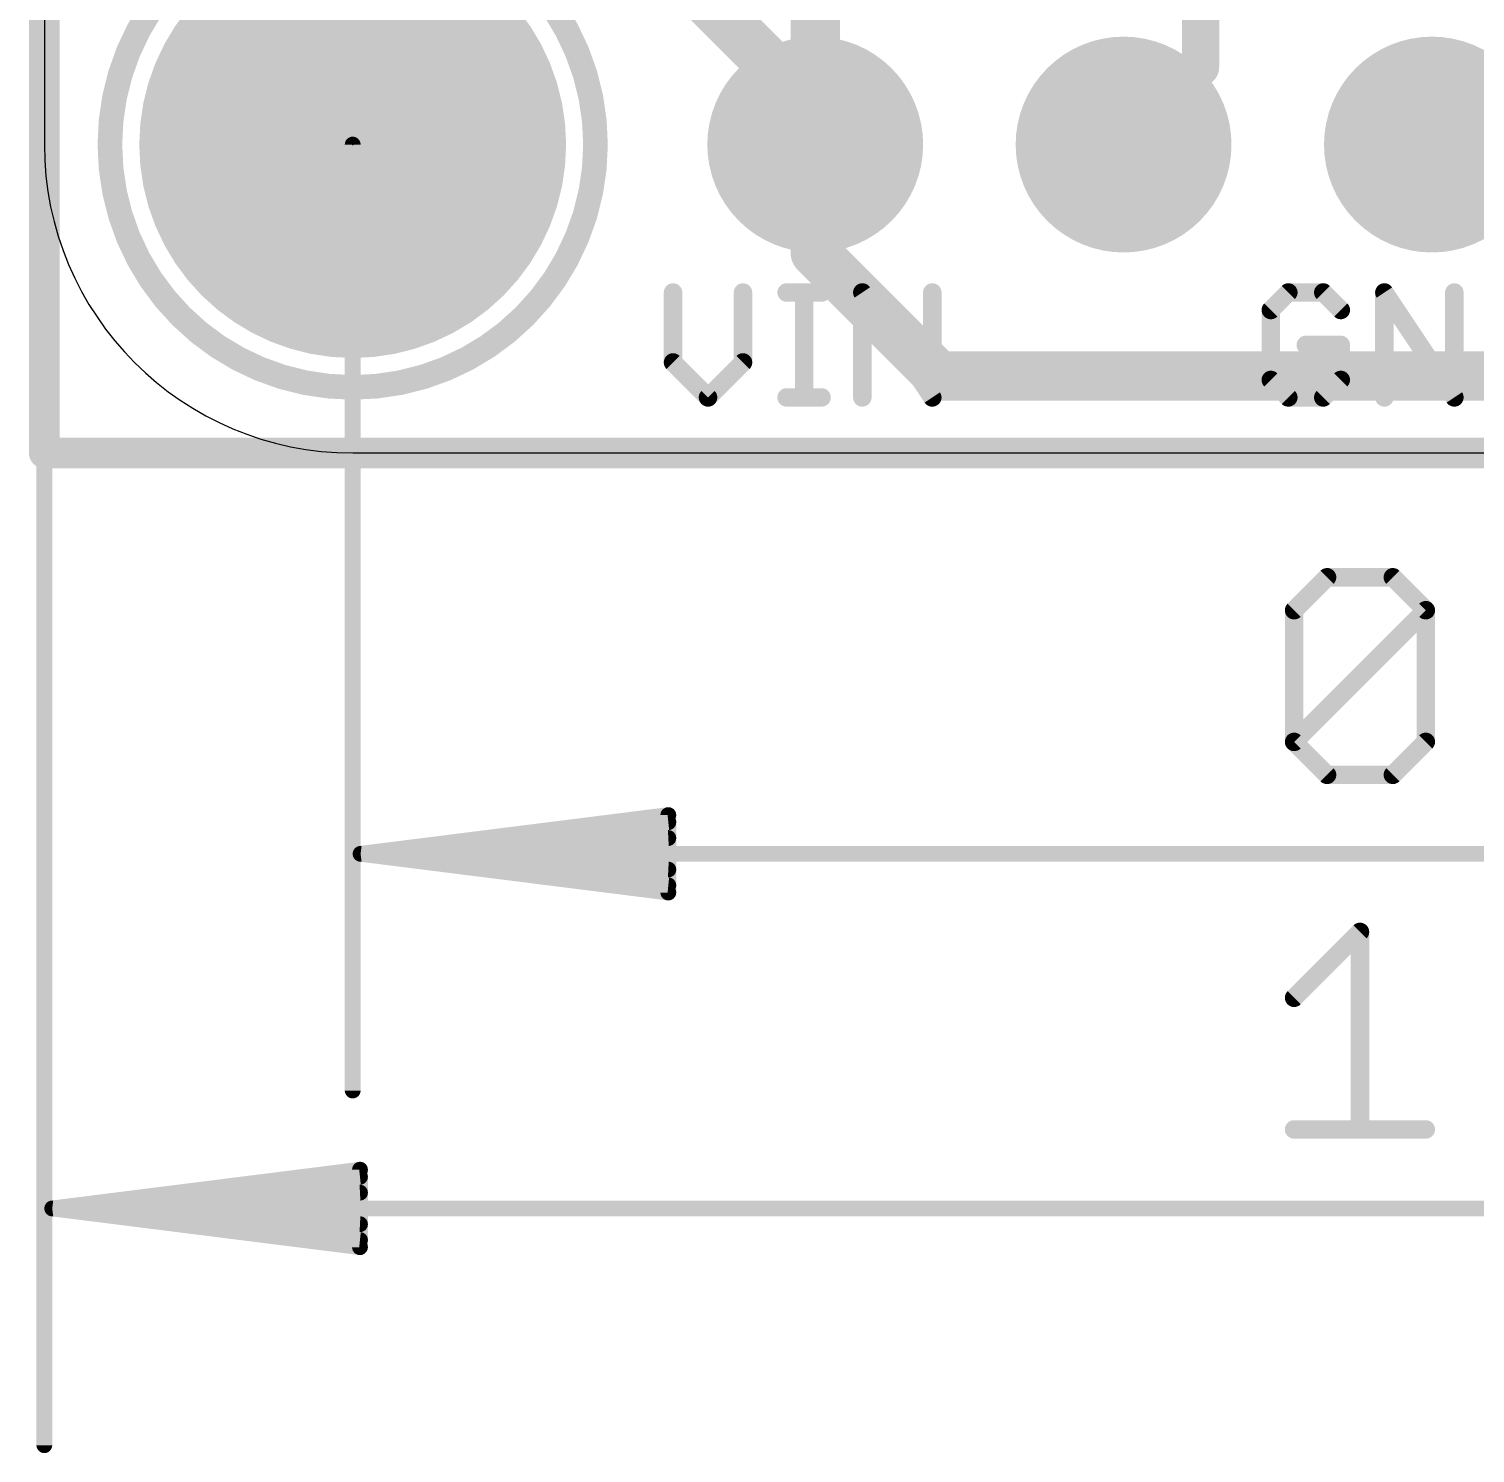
# Model space of a CAD drawing. Extents: x -0.1 to 34.1, y -8.2 to 25.5.
# Drawn here: x -0.13 to 11.79, y -8.24 to 3.49 of the extents above; entities that cross this region are included whole.
import ezdxf

# ---------------------------------------------------------------- set-up
doc = ezdxf.new("R2010")
doc.units = 0
for name, color, linetype in [('1', 12, 'CONTINUOUS'), ('16', 5, 'CONTINUOUS'), ('17', 110, 'CONTINUOUS'), ('20', 53, 'CONTINUOUS'), ('21', 40, 'CONTINUOUS'), ('23', 40, 'CONTINUOUS'), ('47', 253, 'CONTINUOUS')]:
    doc.layers.add(name, color=color, linetype=linetype)

# ---------------------------------------------------------------- blocks, each defined once
blk = doc.blocks.new('ROUNDP')
at = {"const_width": 0.5}
blk.add_lwpolyline([(0, -0.25, 1), (0, 0.25, 1), (0, -0.25)], format="xyb", dxfattribs=at)

msp = doc.modelspace()

# ---------------------------------------------------------------- linework, layer by layer
at = {"layer": '1'}
for points, const_width in [([(0, 0), (0, 25.4)], 0.254), ([(6.35, 2.8299), (3.6529, 5.527)], 0.4064), ([(9.525, 3.175), (9.525, 5.4)], 0.3048), ([(8.89, 2.54), (9.525, 3.175)], 0.3048), ([(6.35, 2.54), (6.35, 2.8299)], 0.4064), ([(6.35, 1.651), (6.35, 2.54)], 0.4064), ([(7.366, 0.635), (6.35, 1.651)], 0.4064), ([(19.304, 0.635), (7.366, 0.635)], 0.4064), ([(25.4, 0), (0, 0)], 0.254)]:
    msp.add_lwpolyline(points, dxfattribs=dict(at, const_width=const_width))
for points, const_width in [([(9.4488, 3.175, 1), (9.6012, 3.175)], 0.1524), ([(9.5789, 3.1211, 1), (9.4711, 3.2289)], 0.1524), ([(6.4516, 2.8299, 1), (6.2484, 2.8299)], 0.2032), ([(6.2782, 2.7581, 1), (6.4218, 2.9017)], 0.2032), ([(6.4516, 2.54, 1), (6.2484, 2.54)], 0.2032), ([(6.2484, 2.54, 1), (6.4516, 2.54)], 0.2032), ([(8.8361, 2.5939, 1), (8.9439, 2.4861)], 0.1524), ([(6.4218, 1.7228, 1), (6.2782, 1.5792)], 0.2032), ([(6.2484, 1.651, 1), (6.4516, 1.651)], 0.2032), ([(7.366, 0.7366, 1), (7.366, 0.5334)], 0.2032), ([(7.2942, 0.5632, 1), (7.4378, 0.7068)], 0.2032), ([(0, 0.0635, 1), (0, -0.0635)], 0.127), ([(-0.0635, 0, 1), (0.0635, 0)], 0.127)]:
    msp.add_lwpolyline(points, format="xyb", dxfattribs=dict(at, const_width=const_width))
at = {"layer": '16'}
for points, const_width in [([(0, 0), (0, 25.4)], 0.254), ([(6.35, 3.81), (6.35, 2.54)], 0.4064), ([(25.4, 0), (0, 0)], 0.254)]:
    msp.add_lwpolyline(points, dxfattribs=dict(at, const_width=const_width))
for points, const_width in [([(6.2484, 2.54, 1), (6.4516, 2.54)], 0.2032), ([(0, 0.0635, 1), (0, -0.0635)], 0.127), ([(-0.0635, 0, 1), (0.0635, 0)], 0.127)]:
    msp.add_lwpolyline(points, format="xyb", dxfattribs=dict(at, const_width=const_width))
at = {"layer": '20'}
for p, q in [((0, 22.86), (0, 2.54)), ((2.54, 0), (22.86, 0))]:
    msp.add_line(p, q, dxfattribs=at)
msp.add_arc((2.54, 2.54), 2.54, 180, 270, dxfattribs=at)
at = {"layer": '21'}
for points, const_width in [([(2.54, 0.54, 1), (2.54, 4.54, 1), (2.54, 0.54)], 0.2032), ([(5.2169, 1.3215, 1), (5.1407, 1.3215)], 0.0762), ([(5.7932, 1.3215, 1), (5.717, 1.3215)], 0.0762), ([(6.1144, 1.3596, 1), (6.1144, 1.2834)], 0.0762), ([(6.2965, 1.3215, 1), (6.2203, 1.3215)], 0.0762), ([(6.4025, 1.2834, 1), (6.4025, 1.3596)], 0.0762), ([(6.7697, 1.3427, 1), (6.7063, 1.3004)], 0.0762), ([(6.7761, 1.3215, 1), (6.6999, 1.3215)], 0.0762), ([(7.3524, 1.3215, 1), (7.2762, 1.3215)], 0.0762), ([(10.247, 1.3596, 1), (10.247, 1.2834)], 0.0762), ([(10.2739, 1.2946, 1), (10.22, 1.3485)], 0.0762), ([(10.562, 1.3485, 1), (10.5081, 1.2946)], 0.0762), ([(10.5351, 1.2834, 1), (10.5351, 1.3596)], 0.0762), ([(11.0701, 1.3427, 1), (11.0067, 1.3004)], 0.0762), ([(11.0765, 1.3215, 1), (11.0003, 1.3215)], 0.0762), ([(11.6528, 1.3215, 1), (11.5766, 1.3215)], 0.0762), ([(10.141, 1.1775, 1), (10.0648, 1.1775)], 0.0762), ([(10.076, 1.2044, 1), (10.1299, 1.1505)], 0.0762), ([(10.6522, 1.1505, 1), (10.7061, 1.2044)], 0.0762), ([(10.391, 0.9275, 1), (10.391, 0.8513)], 0.0762), ([(10.7172, 0.8894, 1), (10.641, 0.8894)], 0.0762), ([(10.6791, 0.8513, 1), (10.6791, 0.9275)], 0.0762), ([(5.2058, 0.7723, 1), (5.1519, 0.7184)], 0.0762), ([(5.1407, 0.7453, 1), (5.2169, 0.7453)], 0.0762), ([(5.717, 0.7453, 1), (5.7932, 0.7453)], 0.0762), ([(5.782, 0.7184, 1), (5.7281, 0.7723)], 0.0762), ([(10.1299, 0.6282, 1), (10.076, 0.5743)], 0.0762), ([(10.0648, 0.6013, 1), (10.141, 0.6013)], 0.0762), ([(10.641, 0.6013, 1), (10.7172, 0.6013)], 0.0762), ([(10.7061, 0.5743, 1), (10.6522, 0.6282)], 0.0762), ([(5.44, 0.4841, 1), (5.4939, 0.4303)], 0.0762), ([(5.44, 0.4303, 1), (5.4939, 0.4841)], 0.0762), ([(6.1144, 0.4953, 1), (6.1144, 0.4191)], 0.0762), ([(6.2203, 0.4572, 1), (6.2965, 0.4572)], 0.0762), ([(6.4025, 0.4191, 1), (6.4025, 0.4953)], 0.0762), ([(6.6999, 0.4572, 1), (6.7761, 0.4572)], 0.0762), ([(7.2762, 0.4572, 1), (7.3524, 0.4572)], 0.0762), ([(7.2826, 0.4361, 1), (7.346, 0.4783)], 0.0762), ([(10.247, 0.4953, 1), (10.247, 0.4191)], 0.0762), ([(10.22, 0.4303, 1), (10.2739, 0.4841)], 0.0762), ([(10.5081, 0.4841, 1), (10.562, 0.4303)], 0.0762), ([(10.5351, 0.4191, 1), (10.5351, 0.4953)], 0.0762), ([(11.0003, 0.4572, 1), (11.0765, 0.4572)], 0.0762), ([(11.5766, 0.4572, 1), (11.6528, 0.4572)], 0.0762), ([(11.583, 0.4361, 1), (11.6464, 0.4783)], 0.0762)]:
    msp.add_lwpolyline(points, format="xyb", dxfattribs=dict(at, const_width=const_width))
at = {"layer": '21', "const_width": 0.1524}
for points in [[(5.1788, 1.3215), (5.1788, 0.7453)], [(5.7551, 0.7453), (5.7551, 1.3215)], [(6.1144, 1.3215), (6.4025, 1.3215)], [(6.2584, 0.4572), (6.2584, 1.3215)], [(6.738, 0.4572), (6.738, 1.3215)], [(6.738, 1.3215), (7.3143, 0.4572)], [(7.3143, 0.4572), (7.3143, 1.3215)], [(10.247, 1.3215), (10.1029, 1.1775)], [(10.5351, 1.3215), (10.247, 1.3215)], [(10.6791, 1.1775), (10.5351, 1.3215)], [(11.0384, 0.4572), (11.0384, 1.3215)], [(11.0384, 1.3215), (11.6147, 0.4572)], [(11.6147, 0.4572), (11.6147, 1.3215)], [(10.1029, 1.1775), (10.1029, 0.6013)], [(10.6791, 0.8894), (10.391, 0.8894)], [(10.6791, 0.6013), (10.6791, 0.8894)], [(5.1788, 0.7453), (5.467, 0.4572)], [(5.467, 0.4572), (5.7551, 0.7453)], [(10.1029, 0.6013), (10.247, 0.4572)], [(10.5351, 0.4572), (10.6791, 0.6013)], [(6.1144, 0.4572), (6.4025, 0.4572)], [(10.247, 0.4572), (10.5351, 0.4572)]]:
    msp.add_lwpolyline(points, dxfattribs=at)
at = {"layer": '23'}
msp.add_point((2.54, 2.54), dxfattribs=at)
at = {"layer": '47'}
for points, const_width in [([(0, 6.35), (0, -8.173)], 0.13), ([(2.54, 2.54), (2.54, -5.252)], 0.13), ([(10.2948, -1.2955), (10.566, -1.0243)], 0.1524), ([(10.566, -1.0243), (11.1083, -1.0243)], 0.1524), ([(11.1083, -1.0243), (11.3795, -1.2955)], 0.1524), ([(10.2948, -2.3801), (10.2948, -1.2955)], 0.1524), ([(10.2948, -2.3801), (11.3795, -1.2955)], 0.1524), ([(11.3795, -1.2955), (11.3795, -2.3801)], 0.1524), ([(10.566, -2.6513), (10.2948, -2.3801)], 0.1524), ([(11.3795, -2.3801), (11.1083, -2.6513)], 0.1524), ([(11.1083, -2.6513), (10.566, -2.6513)], 0.1524), ([(2.605, -3.302), (5.14, -2.9828)], 0.13), ([(2.605, -3.302), (5.14, -3.042)], 0.13), ([(5.14, -2.9828), (5.14, -3.6212)], 0.13), ([(2.605, -3.302), (5.14, -3.172)], 0.13), ([(22.795, -3.302), (2.605, -3.302)], 0.13), ([(5.14, -3.6212), (2.605, -3.302)], 0.13), ([(5.14, -3.432), (2.605, -3.302)], 0.13), ([(5.14, -3.562), (2.605, -3.302)], 0.13), ([(10.2948, -4.4876), (10.8371, -3.9453)], 0.1524), ([(10.8371, -3.9453), (10.8371, -5.5723)], 0.1524), ([(10.2948, -5.5723), (11.3795, -5.5723)], 0.1524), ([(0.065, -6.223), (2.6, -5.9038)], 0.13), ([(0.065, -6.223), (2.6, -5.963)], 0.13), ([(2.6, -5.9038), (2.6, -6.5422)], 0.13), ([(0.065, -6.223), (2.6, -6.093)], 0.13), ([(25.335, -6.223), (0.065, -6.223)], 0.13), ([(2.6, -6.5422), (0.065, -6.223)], 0.13), ([(2.6, -6.353), (0.065, -6.223)], 0.13), ([(2.6, -6.483), (0.065, -6.223)], 0.13)]:
    msp.add_lwpolyline(points, dxfattribs=dict(at, const_width=const_width))
for points, const_width in [([(2.5725, 2.54, 1), (2.5075, 2.54)], 0.065), ([(10.566, -0.9862, 1), (10.566, -1.0624)], 0.0762), ([(10.5929, -1.0513, 1), (10.539, -0.9974)], 0.0762), ([(11.1352, -0.9974, 1), (11.0814, -1.0513)], 0.0762), ([(11.1083, -1.0624, 1), (11.1083, -0.9862)], 0.0762), ([(10.3329, -1.2955, 1), (10.2567, -1.2955)], 0.0762), ([(10.2679, -1.2685, 1), (10.3218, -1.3224)], 0.0762), ([(11.4176, -1.2955, 1), (11.3414, -1.2955)], 0.0762), ([(11.4064, -1.3224, 1), (11.3525, -1.2685)], 0.0762), ([(11.3525, -1.3224, 1), (11.4064, -1.2685)], 0.0762), ([(10.3218, -2.3532, 1), (10.2679, -2.4071)], 0.0762), ([(10.2679, -2.3532, 1), (10.3218, -2.4071)], 0.0762), ([(10.2567, -2.3801, 1), (10.3329, -2.3801)], 0.0762), ([(11.3414, -2.3801, 1), (11.4176, -2.3801)], 0.0762), ([(11.4064, -2.4071, 1), (11.3525, -2.3532)], 0.0762), ([(10.566, -2.6132, 1), (10.566, -2.6894)], 0.0762), ([(10.539, -2.6782, 1), (10.5929, -2.6244)], 0.0762), ([(11.0814, -2.6244, 1), (11.1352, -2.6782)], 0.0762), ([(11.1083, -2.6894, 1), (11.1083, -2.6132)], 0.0762), ([(5.1725, -2.9828, 1), (5.1075, -2.9828)], 0.065), ([(5.1441, -3.015, 1), (5.1359, -2.9505)], 0.065), ([(5.1433, -3.0743, 1), (5.1367, -3.0097)], 0.065), ([(5.1417, -3.2045, 1), (5.1383, -3.1395)], 0.065), ([(2.605, -3.2695, 1), (2.605, -3.3345)], 0.065), ([(2.6091, -3.2698, 1), (2.6009, -3.3342)], 0.065), ([(2.6033, -3.2695, 1), (2.6067, -3.3345)], 0.065), ([(2.6067, -3.2695, 1), (2.6033, -3.3345)], 0.065), ([(2.6083, -3.2697, 1), (2.6017, -3.3343)], 0.065), ([(2.6017, -3.2697, 1), (2.6083, -3.3343)], 0.065), ([(2.6009, -3.2698, 1), (2.6091, -3.3342)], 0.065), ([(5.1383, -3.4645, 1), (5.1417, -3.3995)], 0.065), ([(5.1359, -3.6535, 1), (5.1441, -3.589)], 0.065), ([(5.1367, -3.5943, 1), (5.1433, -3.5297)], 0.065), ([(5.1075, -3.6212, 1), (5.1725, -3.6212)], 0.065), ([(10.8752, -3.9453, 1), (10.799, -3.9453)], 0.0762), ([(10.8641, -3.9723, 1), (10.8102, -3.9184)], 0.0762), ([(10.2679, -4.4607, 1), (10.3218, -4.5146)], 0.0762), ([(2.5075, -5.252, 1), (2.5725, -5.252)], 0.065), ([(10.2948, -5.5342, 1), (10.2948, -5.6104)], 0.0762), ([(10.799, -5.5723, 1), (10.8752, -5.5723)], 0.0762), ([(11.3795, -5.6104, 1), (11.3795, -5.5342)], 0.0762), ([(2.6325, -5.9038, 1), (2.5675, -5.9038)], 0.065), ([(2.6041, -5.936, 1), (2.5959, -5.8715)], 0.065), ([(2.6033, -5.9953, 1), (2.5967, -5.9307)], 0.065), ([(2.6017, -6.1255, 1), (2.5983, -6.0605)], 0.065), ([(0.065, -6.1905, 1), (0.065, -6.2555)], 0.065), ([(0.0691, -6.1908, 1), (0.0609, -6.2552)], 0.065), ([(0.0633, -6.1905, 1), (0.0667, -6.2555)], 0.065), ([(0.0667, -6.1905, 1), (0.0633, -6.2555)], 0.065), ([(0.0683, -6.1907, 1), (0.0617, -6.2553)], 0.065), ([(0.0617, -6.1907, 1), (0.0683, -6.2553)], 0.065), ([(0.0609, -6.1908, 1), (0.0691, -6.2552)], 0.065), ([(2.5983, -6.3855, 1), (2.6017, -6.3205)], 0.065), ([(2.5967, -6.5153, 1), (2.6033, -6.4507)], 0.065), ([(2.5675, -6.5422, 1), (2.6325, -6.5422)], 0.065), ([(2.5959, -6.5745, 1), (2.6041, -6.51)], 0.065), ([(-0.0325, -8.173, 1), (0.0325, -8.173)], 0.065)]:
    msp.add_lwpolyline(points, format="xyb", dxfattribs=dict(at, const_width=const_width))

# ---------------------------------------------------------------- block references
at = {"layer": '17', "xscale": 3.516, "yscale": 3.516}
msp.add_blockref('ROUNDP', (2.54, 2.54), dxfattribs=at)
msp.add_blockref('ROUNDP', (2.54, 2.54), dxfattribs=at)
at = {"layer": '17', "xscale": 1.778, "yscale": 1.778, "rotation": 90}
for p in [(6.35, 2.54), (6.35, 2.54), (8.89, 2.54), (8.89, 2.54), (11.43, 2.54), (11.43, 2.54)]:
    msp.add_blockref('ROUNDP', p, dxfattribs=at)

doc.saveas('drawing.dxf')
